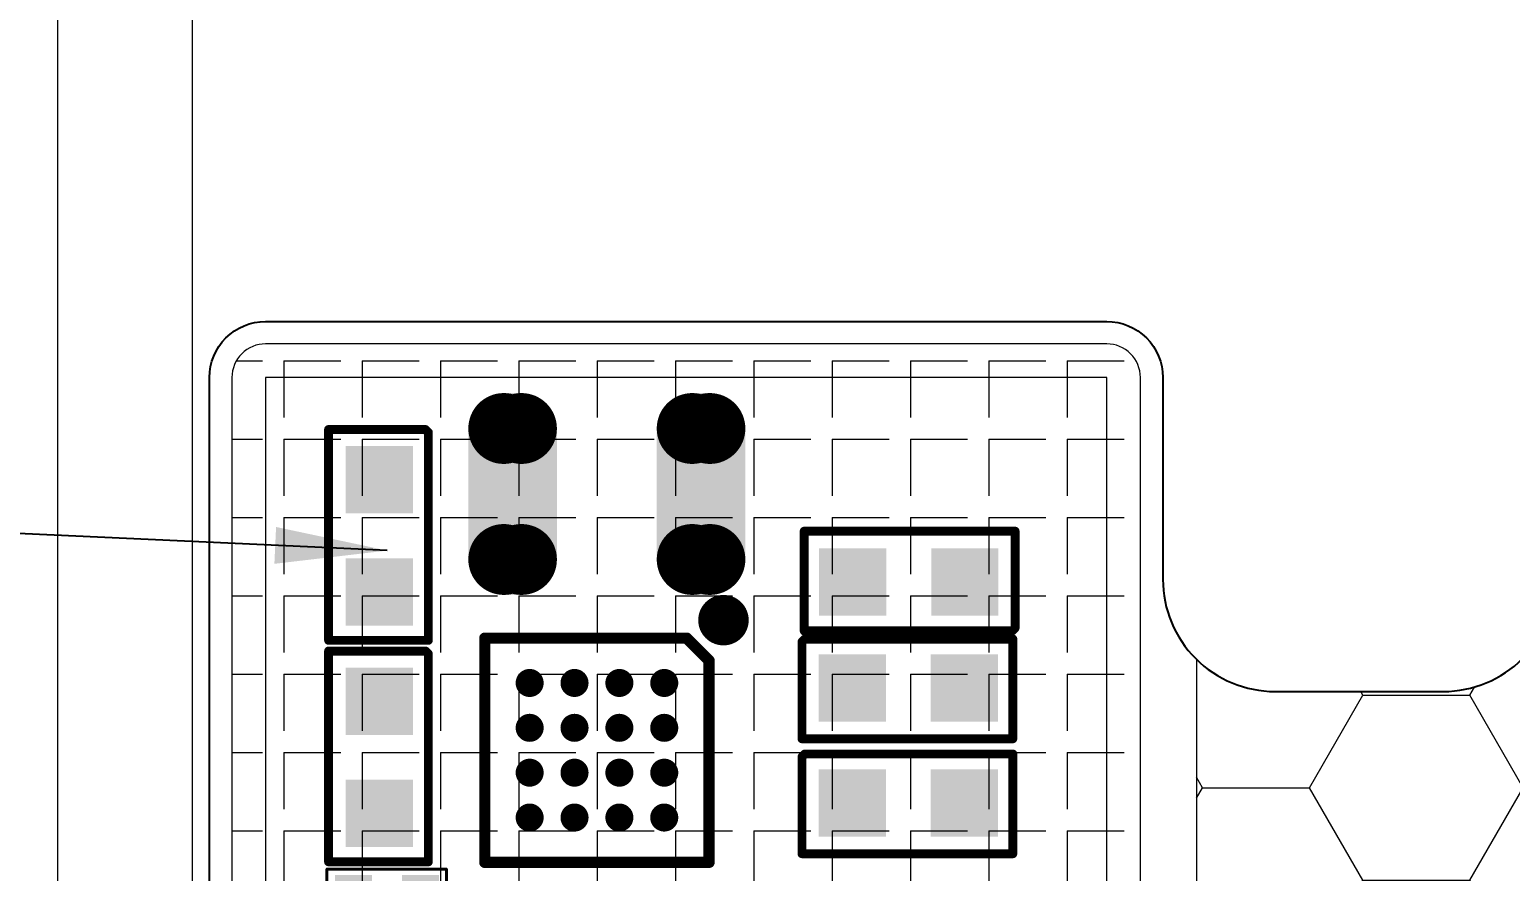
# Model space of a CAD drawing. Header units: millimetres. Extents: x -19 to 3409, y 490 to 920.
# Drawn here: x 2433.51 to 2446.72, y 806.74 to 814.25 of the extents above; entities that cross this region are included whole.
import ezdxf

# ---------------------------------------------------------------- set-up
doc = ezdxf.new("R2010")
doc.units = ezdxf.units.MM
doc.layers.get('0').update_dxf_attribs({"lineweight": 5})
doc.layers.get('Defpoints').update_dxf_attribs({"lineweight": 5})
for name, color, linetype, lineweight in [('DIM', 3, 'Continuous', 5), ('EMI', 5, 'Continuous', 5), ('MFPC', 50, 'Continuous', 5)]:
    doc.layers.add(name, color=color, linetype=linetype, lineweight=lineweight)
for name, color, linetype in [('TOPLAYER', 1, 'Continuous'), ('TOPOVERLAY', 2, 'Continuous'), ('TOPPASTE', 8, 'Continuous'), ('TOPSOLDER', 216, 'Continuous')]:
    doc.layers.add(name, color=color, linetype=linetype)
doc.styles.add('宋体', font='')
doc.styles.add('汉字', font='')
doc.styles.get('宋体').set_extended_font_data('SimSun')
doc.styles.get('汉字').set_extended_font_data('SimSun')
doc.dimstyles.new('DIM', dxfattribs={"dimtxt": 0.8, "dimasz": 0.8, "dimexe": 0, "dimexo": 0.5, "dimgap": 0.11, "dimtad": 0, "dimzin": 1, "dimdsep": 46, "dimtxsty": '汉字', "dimcen": 0, "dimclrd": 256, "dimclre": 256, "dimclrt": 256, "dimadec": 0, "dimazin": 0, "dimtm": 1e-09, "dimtfac": 1, "dimtofl": 0, "dimtmove": 0, "dimatfit": 3, "dimfxl": 0, "dimlwd": 5, "dimlwe": 5, "dimarcsym": 0})
doc.dimstyles.new('RG', dxfattribs={"dimtxt": 2, "dimasz": 1, "dimexe": 0.5, "dimexo": 0.3, "dimgap": 0.3, "dimtad": 0, "dimzin": 1, "dimdsep": 46, "dimtxsty": '宋体', "dimcen": 2.5, "dimclrd": 256, "dimclre": 256, "dimclrt": 256, "dimadec": 0, "dimazin": 2, "dimtfac": 1, "dimtmove": 0, "dimatfit": 3, "dimfxl": 0, "dimarcsym": 0})

# ---------------------------------------------------------------- blocks, each defined once
blk = doc.blocks.new('*D77')
at = {"layer": 'Defpoints', "color": 0, "lineweight": 5, "transparency": 16777216}
for p in [(2434.965, 829.075), (2434.965, 767.829), (2473.27, 767.829)]:
    blk.add_point(p, dxfattribs=at)
at = {"layer": 'DIM', "lineweight": 5, "transparency": 16777216}
for p, q in [((2434.965, 768.329), (2434.965, 829.075)), ((2435.765, 829.075), (2447.06, 829.075)), ((2472.47, 829.075), (2459.15, 829.075)), ((2473.27, 768.329), (2473.27, 829.075))]:
    blk.add_line(p, q, dxfattribs=at)
for points in [[(2435.765, 829.209), (2435.765, 828.942), (2434.965, 829.075)], [(2472.47, 829.209), (2472.47, 828.942), (2473.27, 829.075)]]:
    blk.add_solid(points, dxfattribs=at)
at = {"layer": 'DIM', "lineweight": 5, "transparency": 16777216, "insert": (2453.105, 829.075), "char_height": 0.8, "attachment_point": 5, "style": '汉字'}
blk.add_mtext('38.31±0.1(AA . Area）', dxfattribs=at)
blk = doc.blocks.new('*D78')
at = {"layer": 'Defpoints', "color": 0, "lineweight": 5, "transparency": 16777216}
for p in [(2433.765, 831.649), (2433.765, 767.829), (2474.47, 767.829)]:
    blk.add_point(p, dxfattribs=at)
at = {"layer": 'DIM', "lineweight": 5, "transparency": 16777216}
for p, q in [((2433.765, 768.329), (2433.765, 831.649)), ((2434.565, 831.649), (2445.96, 831.649)), ((2473.67, 831.649), (2460.764, 831.649)), ((2474.47, 768.329), (2474.47, 831.649))]:
    blk.add_line(p, q, dxfattribs=at)
for points in [[(2434.565, 831.782), (2434.565, 831.516), (2433.765, 831.649)], [(2473.67, 831.782), (2473.67, 831.516), (2474.47, 831.649)]]:
    blk.add_solid(points, dxfattribs=at)
at = {"layer": 'DIM', "lineweight": 5, "transparency": 16777216, "insert": (2453.362, 831.649), "char_height": 0.8, "attachment_point": 5, "style": '汉字'}
blk.add_mtext('40.71±0.15(Panel Outline)', dxfattribs=at)
blk = doc.blocks.new('*D92')
at = {"layer": 'Defpoints', "color": 0, "lineweight": 5, "transparency": 16777216}
for p in [(2412.057, 825.656), (2428.428, 825.656), (2450.471, 788.292)]:
    blk.add_point(p, dxfattribs=at)
at = {"layer": 'DIM', "lineweight": 5, "transparency": 16777216}
for p, q in [((2427.928, 825.656), (2412.057, 825.656)), ((2412.057, 824.856), (2412.057, 808.451)), ((2412.057, 789.092), (2412.057, 805.496)), ((2449.971, 788.292), (2412.057, 788.292))]:
    blk.add_line(p, q, dxfattribs=at)
for points in [[(2411.924, 824.856), (2412.191, 824.856), (2412.057, 825.656)], [(2411.924, 789.092), (2412.191, 789.092), (2412.057, 788.292)]]:
    blk.add_solid(points, dxfattribs=at)
at = {"layer": 'DIM', "lineweight": 5, "transparency": 16777216, "insert": (2412.057, 806.974), "char_height": 0.8, "attachment_point": 5, "rotation": 90, "style": '汉字'}
blk.add_mtext('37.36', dxfattribs=at)
blk = doc.blocks.new('0201_4')
at = {"layer": 'TOPLAYER'}
for points in [[(0.164998, -0.165001), (0.164998, 0.165001), (-0.164998, -0.165001), (-0.164998, 0.165001)], [(0.764997, -0.165001), (0.764997, 0.165001), (0.435, -0.165001), (0.435, 0.165001)]]:
    blk.add_solid(points, dxfattribs=at)
at = {"layer": 'TOPOVERLAY', "const_width": 0.025001}
for points in [[(-0.181, 0.225999), (-0.23, 0.225999)], [(-0.23, 0.225999), (-0.23, -0.217)], [(0.836, 0.225999), (-0.18, 0.225999)], [(0.836, 0.225999), (0.836, -0.217)], [(0.836, -0.217), (-0.23, -0.217)]]:
    blk.add_lwpolyline(points, dxfattribs=at)
at = {"layer": 'TOPOVERLAY', "const_width": 0.012499}
for points in [[(-0.23625, 0.225999, 1), (-0.223749, 0.225999, 1)], [(-0.23625, 0.225999, 1), (-0.223749, 0.225999, 1)], [(-0.187251, 0.225999, 1), (-0.174749, 0.225999, 1)], [(-0.186251, 0.225999, 1), (-0.173749, 0.225999, 1)], [(0.829749, 0.225999, 1), (0.842251, 0.225999, 1)], [(0.829749, 0.225999, 1), (0.842251, 0.225999, 1)], [(-0.23625, -0.217, 1), (-0.223749, -0.217, 1)], [(-0.23625, -0.217, 1), (-0.223749, -0.217, 1)], [(0.829749, -0.217, 1), (0.842251, -0.217, 1)], [(0.829749, -0.217, 1), (0.842251, -0.217, 1)]]:
    blk.add_lwpolyline(points, format="xyb", close=True, dxfattribs=at)
at = {"layer": 'TOPPASTE'}
for points in [[(0.164998, -0.165001), (0.164998, 0.165001), (-0.164998, -0.165001), (-0.164998, 0.165001)], [(0.764997, -0.165001), (0.764997, 0.165001), (0.435, -0.165001), (0.435, 0.165001)]]:
    blk.add_solid(points, dxfattribs=at)
at = {"layer": 'TOPSOLDER'}
for points in [[(0.164998, -0.165001), (0.164998, 0.165001), (-0.164998, -0.165001), (-0.164998, 0.165001)], [(0.764997, -0.165001), (0.764997, 0.165001), (0.435, -0.165001), (0.435, 0.165001)]]:
    blk.add_solid(points, dxfattribs=at)
blk = doc.blocks.new('L_22')
at = {"layer": 'TOPLAYER', "const_width": 0.316001}
for points in [[(144.447001, 177.269996, 1), (144.763002, 177.269996, 1)], [(144.604999, 177.269996, 1), (144.921, 177.269996, 1)], [(146.127003, 177.269996, 1), (146.443004, 177.269996, 1)], [(146.285001, 177.269996, 1), (146.601002, 177.269996, 1)], [(144.447001, 176.102002, 1), (144.763002, 176.102002, 1)], [(144.604999, 176.102002, 1), (144.921, 176.102002, 1)], [(146.127003, 176.102002, 1), (146.443004, 176.102002, 1)], [(146.285001, 176.102002, 1), (146.601002, 176.102002, 1)]]:
    blk.add_lwpolyline(points, format="xyb", close=True, dxfattribs=at)
at = {"layer": 'TOPLAYER'}
for points in [[(144.605002, 175.786001), (144.763, 175.786001), (144.605002, 177.585997), (144.763, 177.585997)], [(146.285003, 175.786001), (146.443001, 175.786001), (146.285003, 177.585997), (146.443001, 177.585997)], [(144.289, 176.102002), (145.079001, 176.102002), (144.289, 177.269996), (145.079001, 177.269996)], [(145.969002, 176.102002), (146.759003, 176.102002), (145.969002, 177.269996), (146.759003, 177.269996)]]:
    blk.add_solid(points, dxfattribs=at)
at = {"layer": 'TOPPASTE', "const_width": 0.316001}
for points in [[(144.447001, 177.269996, 1), (144.763002, 177.269996, 1)], [(144.604999, 177.269996, 1), (144.921, 177.269996, 1)], [(146.127003, 177.269996, 1), (146.443004, 177.269996, 1)], [(146.285001, 177.269996, 1), (146.601002, 177.269996, 1)], [(144.447001, 176.102002, 1), (144.763002, 176.102002, 1)], [(144.604999, 176.102002, 1), (144.921, 176.102002, 1)], [(146.127003, 176.102002, 1), (146.443004, 176.102002, 1)], [(146.285001, 176.102002, 1), (146.601002, 176.102002, 1)]]:
    blk.add_lwpolyline(points, format="xyb", close=True, dxfattribs=at)
at = {"layer": 'TOPPASTE'}
for points in [[(144.605002, 175.786001), (144.763, 175.786001), (144.605002, 177.585997), (144.763, 177.585997)], [(146.285003, 175.786001), (146.443001, 175.786001), (146.285003, 177.585997), (146.443001, 177.585997)], [(144.289, 176.102002), (145.079001, 176.102002), (144.289, 177.269996), (145.079001, 177.269996)], [(145.969002, 176.102002), (146.759003, 176.102002), (145.969002, 177.269996), (146.759003, 177.269996)]]:
    blk.add_solid(points, dxfattribs=at)
at = {"layer": 'TOPSOLDER', "const_width": 0.316001}
for points in [[(144.447001, 177.269996, 1), (144.763002, 177.269996, 1)], [(144.604999, 177.269996, 1), (144.921, 177.269996, 1)], [(146.127003, 177.269996, 1), (146.443004, 177.269996, 1)], [(146.285001, 177.269996, 1), (146.601002, 177.269996, 1)], [(144.447001, 176.102002, 1), (144.763002, 176.102002, 1)], [(144.604999, 176.102002, 1), (144.921, 176.102002, 1)], [(146.127003, 176.102002, 1), (146.443004, 176.102002, 1)], [(146.285001, 176.102002, 1), (146.601002, 176.102002, 1)]]:
    blk.add_lwpolyline(points, format="xyb", close=True, dxfattribs=at)
at = {"layer": 'TOPSOLDER'}
for points in [[(144.605002, 175.786001), (144.763, 175.786001), (144.605002, 177.585997), (144.763, 177.585997)], [(146.285003, 175.786001), (146.443001, 175.786001), (146.285003, 177.585997), (146.443001, 177.585997)], [(144.289, 176.102002), (145.079001, 176.102002), (144.289, 177.269996), (145.079001, 177.269996)], [(145.969002, 176.102002), (146.759003, 176.102002), (145.969002, 177.269996), (146.759003, 177.269996)]]:
    blk.add_solid(points, dxfattribs=at)
blk = doc.blocks.new('BGA16_4_24')
at = {"layer": 'TOPLAYER', "const_width": 0.124998}
for points in [[(-0.062499, 0, 1), (0.062499, 0, 1)], [(0.3375, 0, 1), (0.462498, 0, 1)], [(0.737499, 0, 1), (0.862498, 0, 1)], [(1.137498, 0, 1), (1.262497, 0, 1)], [(-0.062499, -0.399999, 1), (0.062499, -0.399999, 1)], [(0.3375, -0.399999, 1), (0.462498, -0.399999, 1)], [(0.737499, -0.399999, 1), (0.862498, -0.399999, 1)], [(1.137498, -0.399999, 1), (1.262497, -0.399999, 1)], [(-0.062499, -0.799998, 1), (0.062499, -0.799998, 1)], [(0.3375, -0.799998, 1), (0.462498, -0.799998, 1)], [(0.737499, -0.799998, 1), (0.862498, -0.799998, 1)], [(1.137498, -0.799998, 1), (1.262497, -0.799998, 1)], [(-0.062499, -1.199998, 1), (0.062499, -1.199998, 1)], [(0.3375, -1.199998, 1), (0.462498, -1.199998, 1)], [(0.737499, -1.199998, 1), (0.862498, -1.199998, 1)], [(1.137498, -1.199998, 1), (1.262497, -1.199998, 1)]]:
    blk.add_lwpolyline(points, format="xyb", close=True, dxfattribs=at)
at = {"layer": 'TOPOVERLAY'}
for points, const_width in [([(-0.672562, 0.528036, 1), (-0.447563, 0.528036, 1)], 0.224998), ([(-0.224998, 0.399999, 1), (-0.175001, 0.399999, 1)], 0.05), ([(-0.224998, 0.399999, 1), (-0.175001, 0.399999, 1)], 0.05), ([(1.574998, 0.399999, 1), (1.624995, 0.399999, 1)], 0.05), ([(1.574998, 0.399999, 1), (1.624995, 0.399999, 1)], 0.05), ([(-0.424998, 0.2, 1), (-0.375001, 0.2, 1)], 0.05), ([(-0.424998, 0.2, 1), (-0.375001, 0.2, 1)], 0.05), ([(-0.424998, -1.599997, 1), (-0.375001, -1.599997, 1)], 0.05), ([(-0.424998, -1.599997, 1), (-0.375001, -1.599997, 1)], 0.05), ([(1.574998, -1.599997, 1), (1.624995, -1.599997, 1)], 0.05), ([(1.574998, -1.599997, 1), (1.624995, -1.599997, 1)], 0.05)]:
    blk.add_lwpolyline(points, format="xyb", close=True, dxfattribs=dict(at, const_width=const_width))
at = {"layer": 'TOPOVERLAY', "const_width": 0.1}
for points in [[(-0.399999, 0.2), (-0.2, 0.399999)], [(1.599997, 0.399999), (-0.2, 0.399999)], [(1.599997, -1.599997), (1.599997, 0.399999)], [(-0.399999, -1.599997), (-0.399999, 0.2)], [(1.599997, -1.599997), (-0.399999, -1.599997)]]:
    blk.add_lwpolyline(points, dxfattribs=at)
at = {"layer": 'TOPPASTE', "const_width": 0.124998}
for points in [[(-0.062499, 0, 1), (0.062499, 0, 1)], [(0.3375, 0, 1), (0.462498, 0, 1)], [(0.737499, 0, 1), (0.862498, 0, 1)], [(1.137498, 0, 1), (1.262497, 0, 1)], [(-0.062499, -0.399999, 1), (0.062499, -0.399999, 1)], [(0.3375, -0.399999, 1), (0.462498, -0.399999, 1)], [(0.737499, -0.399999, 1), (0.862498, -0.399999, 1)], [(1.137498, -0.399999, 1), (1.262497, -0.399999, 1)], [(-0.062499, -0.799998, 1), (0.062499, -0.799998, 1)], [(0.3375, -0.799998, 1), (0.462498, -0.799998, 1)], [(0.737499, -0.799998, 1), (0.862498, -0.799998, 1)], [(1.137498, -0.799998, 1), (1.262497, -0.799998, 1)], [(-0.062499, -1.199998, 1), (0.062499, -1.199998, 1)], [(0.3375, -1.199998, 1), (0.462498, -1.199998, 1)], [(0.737499, -1.199998, 1), (0.862498, -1.199998, 1)], [(1.137498, -1.199998, 1), (1.262497, -1.199998, 1)]]:
    blk.add_lwpolyline(points, format="xyb", close=True, dxfattribs=at)
at = {"layer": 'TOPSOLDER', "const_width": 0.124998}
for points in [[(-0.062499, 0, 1), (0.062499, 0, 1)], [(0.3375, 0, 1), (0.462498, 0, 1)], [(0.737499, 0, 1), (0.862498, 0, 1)], [(1.137498, 0, 1), (1.262497, 0, 1)], [(-0.062499, -0.399999, 1), (0.062499, -0.399999, 1)], [(0.3375, -0.399999, 1), (0.462498, -0.399999, 1)], [(0.737499, -0.399999, 1), (0.862498, -0.399999, 1)], [(1.137498, -0.399999, 1), (1.262497, -0.399999, 1)], [(-0.062499, -0.799998, 1), (0.062499, -0.799998, 1)], [(0.3375, -0.799998, 1), (0.462498, -0.799998, 1)], [(0.737499, -0.799998, 1), (0.862498, -0.799998, 1)], [(1.137498, -0.799998, 1), (1.262497, -0.799998, 1)], [(-0.062499, -1.199998, 1), (0.062499, -1.199998, 1)], [(0.3375, -1.199998, 1), (0.462498, -1.199998, 1)], [(0.737499, -1.199998, 1), (0.862498, -1.199998, 1)], [(1.137498, -1.199998, 1), (1.262497, -1.199998, 1)]]:
    blk.add_lwpolyline(points, format="xyb", close=True, dxfattribs=at)
blk = doc.blocks.new('0402S_26')
at = {"layer": 'TOPLAYER'}
for points in [[(-0.248054, 0.305189), (-0.848053, 0.305189), (-0.248054, -0.29481), (-0.848053, -0.29481)], [(0.751944, 0.305189), (0.151945, 0.305189), (0.751944, -0.29481), (0.151945, -0.29481)]]:
    blk.add_solid(points, dxfattribs=at)
at = {"layer": 'TOPOVERLAY', "const_width": 0.08001}
for points in [[(-0.979853, 0.457589), (0.899747, 0.457589)], [(-0.979853, 0.457589), (-0.979853, -0.431411)], [(0.899747, 0.457589), (0.899747, -0.406011)], [(-0.979853, -0.431411), (0.874347, -0.431411)], [(0.899747, -0.406011), (0.874347, -0.431411)]]:
    blk.add_lwpolyline(points, dxfattribs=at)
at = {"layer": 'TOPOVERLAY', "const_width": 0.040005}
for points in [[(-0.999856, 0.457589, 1), (-0.959851, 0.457589, 1)], [(-0.999856, 0.457589, 1), (-0.959851, 0.457589, 1)], [(0.879744, 0.457589, 1), (0.919749, 0.457589, 1)], [(0.879744, 0.457589, 1), (0.919749, 0.457589, 1)], [(-0.999856, -0.431411, 1), (-0.959851, -0.431411, 1)], [(-0.999856, -0.431411, 1), (-0.959851, -0.431411, 1)], [(0.854344, -0.431411, 1), (0.894349, -0.431411, 1)], [(0.854344, -0.431411, 1), (0.894349, -0.431411, 1)], [(0.879744, -0.406011, 1), (0.919749, -0.406011, 1)], [(0.879744, -0.406011, 1), (0.919749, -0.406011, 1)]]:
    blk.add_lwpolyline(points, format="xyb", close=True, dxfattribs=at)
at = {"layer": 'TOPPASTE'}
for points in [[(-0.248054, 0.305189), (-0.848053, 0.305189), (-0.248054, -0.29481), (-0.848053, -0.29481)], [(0.751944, 0.305189), (0.151945, 0.305189), (0.751944, -0.29481), (0.151945, -0.29481)]]:
    blk.add_solid(points, dxfattribs=at)
at = {"layer": 'TOPSOLDER'}
for points in [[(-0.248054, 0.305189), (-0.848053, 0.305189), (-0.248054, -0.29481), (-0.848053, -0.29481)], [(0.751944, 0.305189), (0.151945, 0.305189), (0.751944, -0.29481), (0.151945, -0.29481)]]:
    blk.add_solid(points, dxfattribs=at)
blk = doc.blocks.new('0402S_27')
at = {"layer": 'TOPLAYER'}
for points in [[(-0.248054, 0.305189), (-0.848053, 0.305189), (-0.248054, -0.29481), (-0.848053, -0.29481)], [(0.751944, 0.305189), (0.151945, 0.305189), (0.751944, -0.29481), (0.151945, -0.29481)]]:
    blk.add_solid(points, dxfattribs=at)
at = {"layer": 'TOPOVERLAY', "const_width": 0.08001}
for points in [[(-0.979853, 0.457589), (0.899747, 0.457589)], [(-0.979853, 0.457589), (-0.979853, -0.431411)], [(0.899747, 0.457589), (0.899747, -0.406011)], [(-0.979853, -0.431411), (0.874347, -0.431411)], [(0.899747, -0.406011), (0.874347, -0.431411)]]:
    blk.add_lwpolyline(points, dxfattribs=at)
at = {"layer": 'TOPOVERLAY', "const_width": 0.040005}
for points in [[(-0.999856, 0.457589, 1), (-0.959851, 0.457589, 1)], [(-0.999856, 0.457589, 1), (-0.959851, 0.457589, 1)], [(0.879744, 0.457589, 1), (0.919749, 0.457589, 1)], [(0.879744, 0.457589, 1), (0.919749, 0.457589, 1)], [(-0.999856, -0.431411, 1), (-0.959851, -0.431411, 1)], [(-0.999856, -0.431411, 1), (-0.959851, -0.431411, 1)], [(0.854344, -0.431411, 1), (0.894349, -0.431411, 1)], [(0.854344, -0.431411, 1), (0.894349, -0.431411, 1)], [(0.879744, -0.406011, 1), (0.919749, -0.406011, 1)], [(0.879744, -0.406011, 1), (0.919749, -0.406011, 1)]]:
    blk.add_lwpolyline(points, format="xyb", close=True, dxfattribs=at)
at = {"layer": 'TOPPASTE'}
for points in [[(-0.248054, 0.305189), (-0.848053, 0.305189), (-0.248054, -0.29481), (-0.848053, -0.29481)], [(0.751944, 0.305189), (0.151945, 0.305189), (0.751944, -0.29481), (0.151945, -0.29481)]]:
    blk.add_solid(points, dxfattribs=at)
at = {"layer": 'TOPSOLDER'}
for points in [[(-0.248054, 0.305189), (-0.848053, 0.305189), (-0.248054, -0.29481), (-0.848053, -0.29481)], [(0.751944, 0.305189), (0.151945, 0.305189), (0.751944, -0.29481), (0.151945, -0.29481)]]:
    blk.add_solid(points, dxfattribs=at)
blk = doc.blocks.new('0402S_29')
at = {"layer": 'TOPLAYER'}
for points in [[(-0.248054, 0.305189), (-0.848053, 0.305189), (-0.248054, -0.29481), (-0.848053, -0.29481)], [(0.751944, 0.305189), (0.151945, 0.305189), (0.751944, -0.29481), (0.151945, -0.29481)]]:
    blk.add_solid(points, dxfattribs=at)
at = {"layer": 'TOPOVERLAY', "const_width": 0.08001}
for points in [[(0.899747, 0.457589), (-0.979853, 0.457589)], [(-0.979853, 0.457589), (-0.979853, -0.431411)], [(0.899747, 0.457589), (0.899747, -0.406011)], [(0.874347, -0.431411), (-0.979853, -0.431411)], [(0.899747, -0.406011), (0.874347, -0.431411)]]:
    blk.add_lwpolyline(points, dxfattribs=at)
at = {"layer": 'TOPOVERLAY', "const_width": 0.040005}
for points in [[(-0.999856, 0.457589, 1), (-0.959851, 0.457589, 1)], [(-0.999856, 0.457589, 1), (-0.959851, 0.457589, 1)], [(0.879744, 0.457589, 1), (0.919749, 0.457589, 1)], [(0.879744, 0.457589, 1), (0.919749, 0.457589, 1)], [(-0.999856, -0.431411, 1), (-0.959851, -0.431411, 1)], [(-0.999856, -0.431411, 1), (-0.959851, -0.431411, 1)], [(0.854344, -0.431411, 1), (0.894349, -0.431411, 1)], [(0.854344, -0.431411, 1), (0.894349, -0.431411, 1)], [(0.879744, -0.406011, 1), (0.919749, -0.406011, 1)], [(0.879744, -0.406011, 1), (0.919749, -0.406011, 1)]]:
    blk.add_lwpolyline(points, format="xyb", close=True, dxfattribs=at)
at = {"layer": 'TOPPASTE'}
for points in [[(-0.248054, 0.305189), (-0.848053, 0.305189), (-0.248054, -0.29481), (-0.848053, -0.29481)], [(0.751944, 0.305189), (0.151945, 0.305189), (0.751944, -0.29481), (0.151945, -0.29481)]]:
    blk.add_solid(points, dxfattribs=at)
at = {"layer": 'TOPSOLDER'}
for points in [[(-0.248054, 0.305189), (-0.848053, 0.305189), (-0.248054, -0.29481), (-0.848053, -0.29481)], [(0.751944, 0.305189), (0.151945, 0.305189), (0.751944, -0.29481), (0.151945, -0.29481)]]:
    blk.add_solid(points, dxfattribs=at)
blk = doc.blocks.new('0402S_30')
at = {"layer": 'TOPLAYER'}
for points in [[(-0.248054, 0.305189), (-0.848053, 0.305189), (-0.248054, -0.29481), (-0.848053, -0.29481)], [(0.751944, 0.305189), (0.151945, 0.305189), (0.751944, -0.29481), (0.151945, -0.29481)]]:
    blk.add_solid(points, dxfattribs=at)
at = {"layer": 'TOPOVERLAY', "const_width": 0.08001}
for points in [[(0.899747, 0.457589), (-0.979853, 0.457589)], [(-0.979853, 0.457589), (-0.979853, -0.431411)], [(0.899747, 0.457589), (0.899747, -0.406011)], [(0.874347, -0.431411), (-0.979853, -0.431411)], [(0.899747, -0.406011), (0.874347, -0.431411)]]:
    blk.add_lwpolyline(points, dxfattribs=at)
at = {"layer": 'TOPOVERLAY', "const_width": 0.040005}
for points in [[(-0.999856, 0.457589, 1), (-0.959851, 0.457589, 1)], [(-0.999856, 0.457589, 1), (-0.959851, 0.457589, 1)], [(0.879744, 0.457589, 1), (0.919749, 0.457589, 1)], [(0.879744, 0.457589, 1), (0.919749, 0.457589, 1)], [(-0.999856, -0.431411, 1), (-0.959851, -0.431411, 1)], [(-0.999856, -0.431411, 1), (-0.959851, -0.431411, 1)], [(0.854344, -0.431411, 1), (0.894349, -0.431411, 1)], [(0.854344, -0.431411, 1), (0.894349, -0.431411, 1)], [(0.879744, -0.406011, 1), (0.919749, -0.406011, 1)], [(0.879744, -0.406011, 1), (0.919749, -0.406011, 1)]]:
    blk.add_lwpolyline(points, format="xyb", close=True, dxfattribs=at)
at = {"layer": 'TOPPASTE'}
for points in [[(-0.248054, 0.305189), (-0.848053, 0.305189), (-0.248054, -0.29481), (-0.848053, -0.29481)], [(0.751944, 0.305189), (0.151945, 0.305189), (0.751944, -0.29481), (0.151945, -0.29481)]]:
    blk.add_solid(points, dxfattribs=at)
at = {"layer": 'TOPSOLDER'}
for points in [[(-0.248054, 0.305189), (-0.848053, 0.305189), (-0.248054, -0.29481), (-0.848053, -0.29481)], [(0.751944, 0.305189), (0.151945, 0.305189), (0.751944, -0.29481), (0.151945, -0.29481)]]:
    blk.add_solid(points, dxfattribs=at)
blk = doc.blocks.new('0402S_31')
at = {"layer": 'TOPLAYER'}
for points in [[(-0.248054, 0.305189), (-0.848053, 0.305189), (-0.248054, -0.29481), (-0.848053, -0.29481)], [(0.751944, 0.305189), (0.151945, 0.305189), (0.751944, -0.29481), (0.151945, -0.29481)]]:
    blk.add_solid(points, dxfattribs=at)
at = {"layer": 'TOPOVERLAY', "const_width": 0.08001}
for points in [[(-0.979853, 0.457589), (0.899747, 0.457589)], [(-0.979853, -0.431411), (-0.979853, 0.457589)], [(0.899747, -0.406011), (0.899747, 0.457589)], [(-0.979853, -0.431411), (0.874347, -0.431411)], [(0.874347, -0.431411), (0.899747, -0.406011)]]:
    blk.add_lwpolyline(points, dxfattribs=at)
at = {"layer": 'TOPOVERLAY', "const_width": 0.040005}
for points in [[(-0.999856, 0.457589, 1), (-0.959851, 0.457589, 1)], [(-0.999856, 0.457589, 1), (-0.959851, 0.457589, 1)], [(0.879744, 0.457589, 1), (0.919749, 0.457589, 1)], [(0.879744, 0.457589, 1), (0.919749, 0.457589, 1)], [(-0.999856, -0.431411, 1), (-0.959851, -0.431411, 1)], [(-0.999856, -0.431411, 1), (-0.959851, -0.431411, 1)], [(0.854344, -0.431411, 1), (0.894349, -0.431411, 1)], [(0.854344, -0.431411, 1), (0.894349, -0.431411, 1)], [(0.879744, -0.406011, 1), (0.919749, -0.406011, 1)], [(0.879744, -0.406011, 1), (0.919749, -0.406011, 1)]]:
    blk.add_lwpolyline(points, format="xyb", close=True, dxfattribs=at)
at = {"layer": 'TOPPASTE'}
for points in [[(-0.248054, 0.305189), (-0.848053, 0.305189), (-0.248054, -0.29481), (-0.848053, -0.29481)], [(0.751944, 0.305189), (0.151945, 0.305189), (0.751944, -0.29481), (0.151945, -0.29481)]]:
    blk.add_solid(points, dxfattribs=at)
at = {"layer": 'TOPSOLDER'}
for points in [[(-0.248054, 0.305189), (-0.848053, 0.305189), (-0.248054, -0.29481), (-0.848053, -0.29481)], [(0.751944, 0.305189), (0.151945, 0.305189), (0.751944, -0.29481), (0.151945, -0.29481)]]:
    blk.add_solid(points, dxfattribs=at)

msp = doc.modelspace()

# ---------------------------------------------------------------- hatches: boundary and pattern name
at = {"layer": 'EMI', "lineweight": 5}
h = msp.add_hatch(dxfattribs=at)
h.set_pattern_fill('HONEY', color=256, scale=0.3)
h.set_pattern_definition([(0, (63.6736, 294.4064), (1.42875, 0.8248892), [0.9525, -1.905]), (120, (63.6736, 294.4064), (-1.42875, 0.8248892), [0.9525, -1.905]), (60, (63.6736, 294.4064), (3e-09, 1.6497784), [-1.905, 0.9525])])
h.paths.add_polyline_path([(2439.2868, 820.0056), (2439.2868, 824.0056), (2431.5035, 824.0056), (2431.5035, 820.0056)])
edge = h.paths.add_edge_path()
edge.add_line((2443.2868, 824.0056), (2443.2868, 820.0056))
edge.add_line((2443.2868, 820.0056), (2446.1178, 820.0056))
edge.add_arc((2446.1178, 819.0056), 1, 0, 90, ccw=False)
edge.add_line((2447.1178, 819.0056), (2447.1178, 809.3469))
edge.add_arc((2446.1178, 809.3469), 1, 270, 360, ccw=False)
edge.add_line((2446.1178, 808.3469), (2444.6178, 808.3469))
edge.add_arc((2444.6178, 809.3469), 1, 225.573, 270, ccw=False)
edge.add_line((2443.9178, 808.6327), (2443.9178, 800.2312))
edge.add_arc((2444.4178, 800.2312), 0.5, 180, 270)
edge.add_line((2444.4178, 799.7312), (2470.9261, 799.7312))
edge.add_arc((2454.118, 810.6668), 20.0524, 326.95139, 344.67455)
edge.add_line((2473.4573, 805.3669), (2467.1178, 805.3669))
edge.add_line((2467.1178, 805.3669), (2452.1178, 805.3669))
edge.add_arc((2452.1178, 806.3669), 1, 180, 270, ccw=False)
edge.add_line((2451.1178, 806.3669), (2451.1178, 820.0056))
edge.add_arc((2447.1178, 820.0056), 4, 0, 90)
edge.add_line((2447.1178, 824.0056), (2443.2868, 824.0056))
at = {"layer": 'MFPC', "lineweight": 5, "true_color": 0xcd6928}
h = msp.add_hatch(dxfattribs=at)
h.set_pattern_fill('ANGLE', color=32, scale=0.1, angle=630)
h.set_pattern_definition([(270, (63.6736, 294.40636), (0.6985, -3e-16), [0.508, -0.1905]), (0, (63.6736, 294.40636), (3e-16, 0.6985), [0.508, -0.1905])])
h.paths.add_polyline_path([(2443.4178, 811.1469, 0.4142136), (2443.1178, 811.4469), (2435.6178, 811.4469, 0.4142136), (2435.3178, 811.1469), (2435.3178, 804.5935, 0.0859532), (2435.4226, 803.9882, 0.0770442), (2438.3197, 798.6441, 0.2342111), (2438.7176, 798.4469), (2442.9178, 798.4469, 0.4142136), (2443.4178, 798.9469)])
h.paths.add_polyline_path([(2436.5163, 804.1626), (2442.737, 804.1626), (2442.737, 807.7594), (2436.5163, 807.7594)], flags=24)

# ---------------------------------------------------------------- linework, layer by layer
at = {"lineweight": 5}
msp.add_lwpolyline([(2438.5584, 798.8258, 0.2342111), (2438.7176, 798.7469), (2442.9178, 798.7469, 0.4142136), (2443.1178, 798.9469), (2443.1178, 811.1469), (2435.6178, 811.1469), (2435.6178, 804.5935, 0.0859532), (2435.7052, 804.0891, 0.0770442)], format="xyb", close=True, dxfattribs=at)
at = {"layer": 'EMI', "lineweight": 5}
msp.add_line((2443.9178, 808.6327), (2443.9178, 800.2312), dxfattribs=at)
at = {"layer": 'MFPC', "linetype": 'Continuous', "lineweight": 25}
msp.add_lwpolyline([(2466.4752, 795.1653), (2442.1346, 795.1653, -0.1834563), (2440.8072, 795.6693, -0.1261812), (2435.2343, 803.9209, -0.0859532), (2435.1178, 804.5935), (2435.1178, 811.1469, -0.4142136), (2435.6178, 811.6469), (2443.1178, 811.6469, -0.4142136), (2443.6178, 811.1469), (2443.6178, 809.3469, 0.4142136), (2444.6178, 808.3469), (2446.1178, 808.3469, 0.4142136), (2447.1178, 809.3469)], format="xyb", dxfattribs=at)
at = {"layer": 'MFPC', "color": 32, "lineweight": 5, "true_color": 0xcd6928}
msp.add_lwpolyline([(2438.3197, 798.6441, 0.2342111), (2438.7176, 798.4469), (2442.9178, 798.4469, 0.4142136), (2443.4178, 798.9469), (2443.4178, 811.1469, 0.4142136), (2443.1178, 811.4469), (2435.6178, 811.4469, 0.4142136), (2435.3178, 811.1469), (2435.3178, 804.5935, 0.0859532), (2435.4226, 803.9882, 0.0770442)], format="xyb", close=True, dxfattribs=at)

# ---------------------------------------------------------------- block references
for name, p in [('L_22', (2293.1361, 633.4221)), ('0402S_31', (2441.4001, 809.3187))]:
    msp.add_blockref(name, p)
for name, p, rotation in [('0402S_27', (2436.6374, 809.7831), 90), ('BGA16_4_24', (2439.1721, 808.423), 270), ('0402S_30', (2441.3001, 808.3831), 180), ('0402S_26', (2436.6374, 807.8081), 90), ('0402S_29', (2441.3001, 807.3581), 180), ('0201_4', (2437.0001, 806.5458), 180)]:
    msp.add_blockref(name, p, dxfattribs=dict(rotation=rotation))

# ---------------------------------------------------------------- dimensions: what is measured, and where the dimension line sits
at = {"layer": 'DIM', "lineweight": 5}
for base, p1, p2, text, override, picture, middle in [((2433.7652, 831.6489), (2474.4704, 767.8292), (2433.7652, 767.8292), '<>(Panel Outline)', {"dimtol": 1, "dimtp": 0.15, "dimtm": 0.15}, '*D78', (2453.3619, 831.6489)), ((2434.9652, 829.0753), (2473.2704, 767.8292), (2434.9652, 767.8292), '<>(AA . Area）', {"dimtol": 1, "dimtp": 0.1, "dimtm": 0.1, "dimfxl": 0.8, "dimarcsym": 1}, '*D77', (2453.1052, 829.0753))]:
    dim = msp.add_linear_dim(base=base, p1=p1, p2=p2, angle=180, text=text, dimstyle='DIM', override=override, dxfattribs=at)
    dim.commit()
    dim.dimension.update_dxf_attribs({"geometry": picture, "text_midpoint": middle, "dimtype": 160})
at = {"layer": 'DIM', "color": 255, "lineweight": 5}
dim = msp.add_linear_dim(base=(2412.0574, 825.6556), p1=(2450.4705, 788.2918), p2=(2428.4275, 825.6556), angle=90, dimstyle='DIM', override={"dimfxl": 0.8, "dimarcsym": 1}, dxfattribs=at)
dim.commit()
dim.dimension.update_dxf_attribs({"geometry": '*D92', "text_midpoint": (2412.0574, 806.9737)})

# ---------------------------------------------------------------- leaders
at = {"layer": 'DIM', "lineweight": 5}
msp.add_leader([(2436.7026, 809.6036), (2430.981, 809.8678), (2417.4151, 809.8678)], dimstyle='RG', override={"dimgap": 0.3, "dimtad": 0, "dimfxl": 0.2, "dimarcsym": 1}, dxfattribs=at)

doc.saveas('drawing.dxf')
